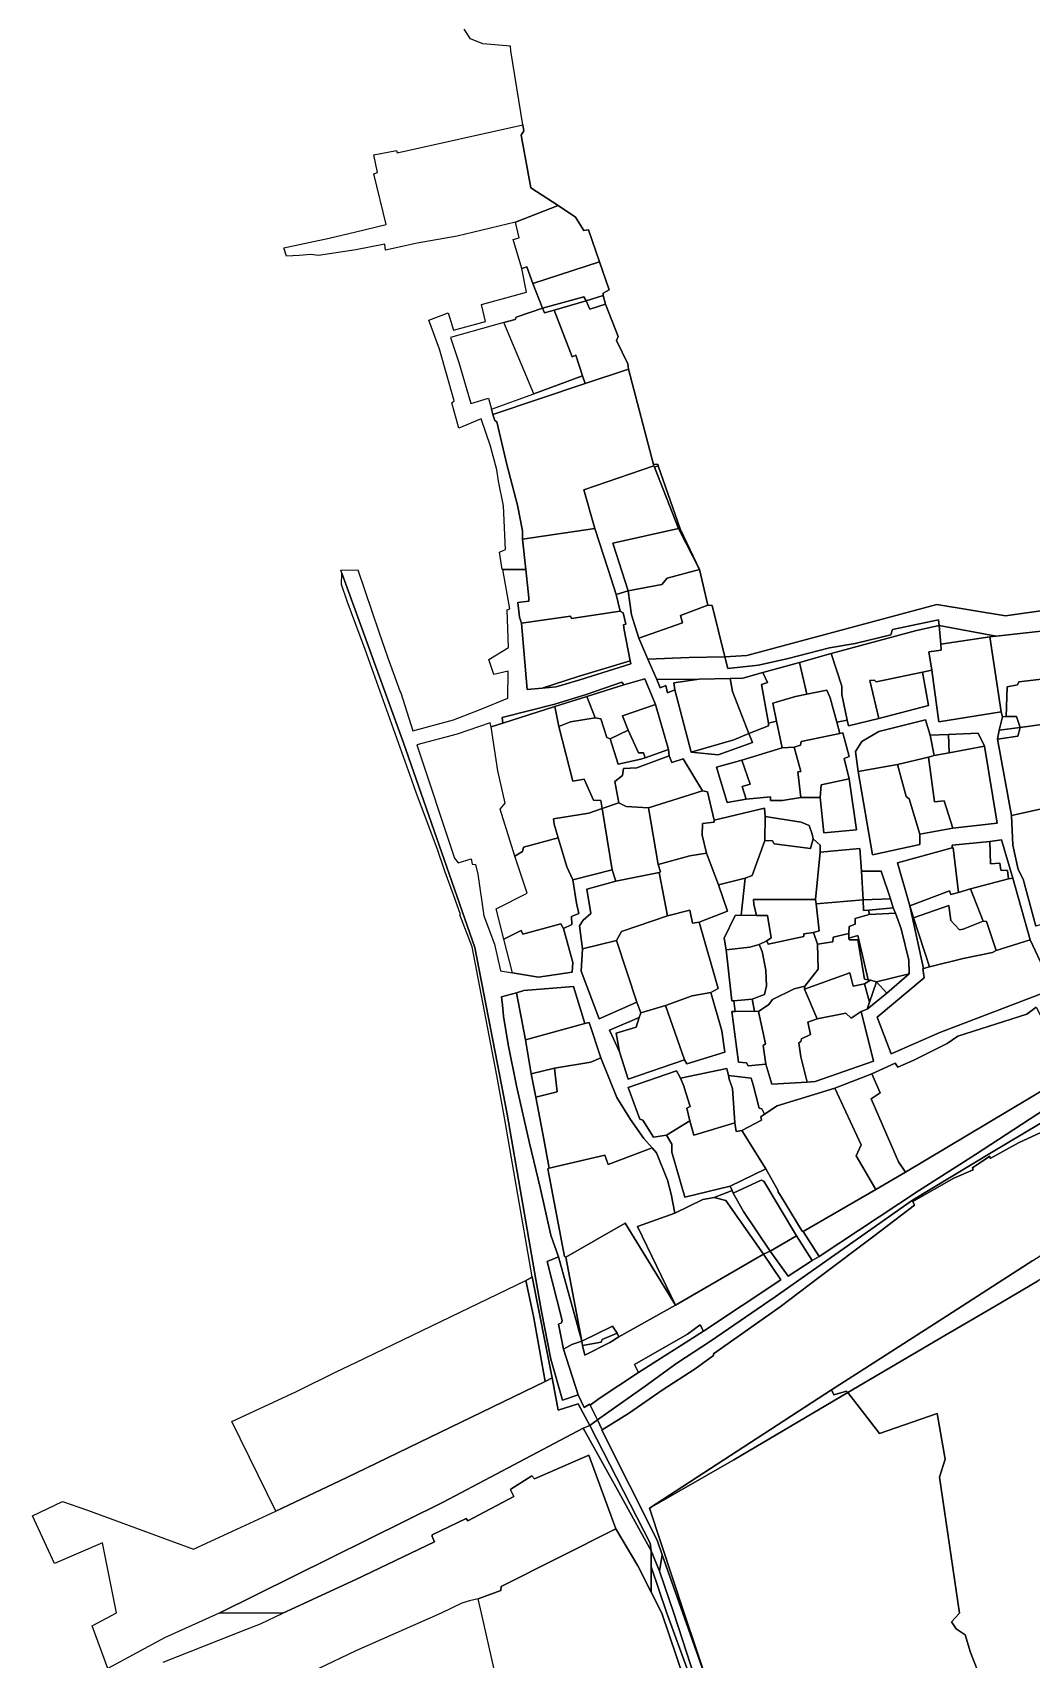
# Model space of a CAD drawing. Header units: feet. Extents: x -1222 to 199575, y -502 to 454509.
# Drawn here: x -508.8 to -317.4, y -103.7 to 208.2 of the extents above; entities that cross this region are included whole.
import ezdxf

# ---------------------------------------------------------------- set-up
doc = ezdxf.new("R2010")
doc.units = ezdxf.units.FT
doc.header["$MEASUREMENT"] = 0
doc.layers.add('지적', color=7, linetype='CONTINUOUS')

msp = doc.modelspace()

# ---------------------------------------------------------------- linework, layer by layer
at = {"layer": '지적', "color": 20}
for points in [[(-305.7, 98.73), (-322.39, 96.4), (-335.57, 98.55), (-371.94, 88.8), (-376.18, 88.56), (-378.58, 98.37), (-379.44, 98.41), (-381.02, 105.25), (-384.7, 113.09), (-388.94, 125.14), (-389.03, 125.46), (-389.84, 125.39), (-394.6, 143.7), (-394.78, 144.72), (-396.91, 149.15), (-396.58, 149.94), (-399.02, 156.15), (-399.46, 157.77), (-399.45, 158.23), (-398.34, 158.91), (-400.18, 164.22), (-402.29, 170.37), (-403.16, 170.28), (-404.75, 172.78), (-408.1, 175.02), (-413.32, 178.41), (-415.22, 188.54), (-414.65, 189.33), (-414.84, 190.49), (-417.18, 204.68), (-417.25, 205.61), (-422.56, 206.02), (-424.89, 207.01), (-426.1, 208.82)], [(-316.54, 21.37), (-318.28, 20.04), (-331.52, 15.84), (-333.56, 14.41), (-339.96, 11.22), (-343.02, 9.85), (-343.51, 10.65), (-348, 8.62), (-355.07, 5.84), (-366.12, 2.47), (-368.57, 0.9), (-369.05, 1.87), (-369.56, 1.99), (-370.74, 6.5), (-371.14, 7.76), (-375.48, 8.27), (-375.79, 9.63), (-384.64, 7.8), (-385.09, 8.63), (-385.45, 9.17), (-394.68, 5.96), (-392.44, -0.06), (-391.89, -0.25), (-389.86, -3.56), (-387.35, -3.16), (-386.29, -4.91), (-386.29, -6.4), (-383.84, -15.07), (-375.17, -12.95), (-374.78, -13.79), (-378.19, -15.08), (-380.36, -15.49), (-385.72, -18.11), (-386.42, -14.45), (-387.13, -11.8), (-389.28, -6.52), (-390.08, -5.6), (-391.66, -3.78), (-394.23, -0.16), (-396.88, 4.06), (-399.92, 11.64), (-402.15, 18.41), (-402.98, 18.26), (-405.17, 25.31), (-414.66, 24.57), (-416.09, 24.12), (-418.93, 23.39), (-418.77, 21.78), (-418.57, 19.65), (-417.65, 14.25), (-416.11, 6.28), (-413.58, -4.72), (-411.56, -13.18), (-409.49, -22.35), (-408.01, -26.49), (-410.23, -27.39), (-407.33, -38.71), (-407.44, -39.12), (-408.01, -39.4), (-407.09, -44.2), (-404.25, -52.9), (-407.24, -53.93), (-409.51, -46.07), (-411.3, -36.94), (-412.36, -30.85), (-417.9, 0.84), (-419.37, 8.46), (-424.05, 32.81), (-437.71, 72.08), (-449.55, 104.55), (-449.73, 105.16), (-446.48, 105.19), (-442.46, 93.31), (-440.77, 88.36), (-438.37, 81.82), (-438.23, 81.63), (-435.97, 74.34), (-428.18, 76.45), (-423.04, 78.44), (-423.04, 78.44), (-417.73, 80.62), (-417.71, 85.79), (-420.42, 85.17), (-421.38, 88.05), (-417.59, 90.3), (-417.9, 97.52), (-417.36, 97.71), (-418.73, 105.25), (-414.4, 105.25), (-414.3, 105.25), (-413.73, 99.82), (-413.73, 99.18), (-415.8, 98.96), (-415.48, 96.11), (-415.15, 95.01), (-414.06, 82.29), (-411.19, 82.53), (-408.5, 82.8), (-403.98, 84.1), (-394.18, 87.2), (-394.29, 87.77), (-395.46, 93.71), (-395.57, 94.67), (-395.11, 94.81), (-395.67, 96.99), (-396.19, 97.28), (-397, 100.45), (-394.69, 101.19), (-394.04, 96.56), (-392.64, 92.08), (-390.9, 88.07), (-389.21, 84.17), (-388.53, 82.6), (-387.47, 83.05), (-387.16, 81.61), (-385.76, 82.22), (-382.6, 70.29), (-377.46, 69.77), (-370.86, 72.09), (-371.54, 73.84), (-367.78, 75.3), (-367.77, 75.84), (-366.28, 76.22), (-365.18, 71.11), (-372.91, 68.75), (-377.78, 67.37), (-375.7, 60.59), (-372.08, 61.27), (-367.41, 61.71), (-367.4, 61), (-365.1, 60.99), (-361.62, 61.59), (-357.93, 61.58), (-357.21, 54.77), (-350.96, 55.38), (-352.33, 65.16), (-353.3, 69.04), (-352.34, 69.42), (-353.55, 73.96), (-354.11, 73.85), (-354.69, 76.02), (-352.72, 76.42), (-352.45, 75.29), (-346.69, 76.74), (-337.17, 79.2), (-338.31, 85.57), (-336.52, 85.95), (-335.19, 76.07), (-323.2, 78.01), (-322.98, 77.02), (-323.58, 74.49), (-323.92, 72.73), (-321.21, 58.11), (-321, 52.41), (-319.99, 47.79), (-318.98, 45.92), (-316.58, 36.9)], [(-306.4, 4.62), (-325.06, -6.46), (-340.23, -15.64), (-366.51, -34.16), (-378.93, -42.64), (-385.37, -46.89), (-391.45, -51.28), (-400.58, -57.73), (-401.99, -54.89), (-400.27, -53.63), (-392.7, -48.64), (-380.28, -40.74), (-365.42, -30.9), (-368.74, -25.98), (-367.51, -25.36), (-364.04, -30.19), (-359.42, -27.16), (-358.12, -26.4), (-339.04, -13.82), (-328.16, -6.88), (-308.83, 5.73)], [(-312.28, -1.13), (-319.88, -4.61), (-325.34, -7.63), (-325.37, -7.17), (-328.7, -9.39), (-328.58, -9.78), (-332.31, -11.39), (-340.14, -15.84), (-339.8, -16.6), (-347.6, -22.49), (-358.18, -30.45), (-365.59, -36.06), (-378.31, -45.1), (-378.31, -45.39), (-381.86, -47.92), (-388.16, -52.02), (-394.63, -56.49), (-399.67, -59.66), (-400.58, -57.73), (-391.45, -51.28), (-385.37, -46.89), (-378.93, -42.64), (-366.51, -34.16), (-340.23, -15.64), (-325.06, -6.46), (-306.4, 4.62)], [(-317.14, -27.19), (-333.52, -37.75), (-347.74, -46.88), (-355.75, -51.98), (-390.63, -74.66), (-383.95, -94.75), (-379.07, -109.41), (-384.23, -94.75), (-388.16, -83.59), (-389.1, -80.81), (-399.75, -59.72), (-399.67, -59.66), (-394.63, -56.49), (-388.16, -52.02), (-381.86, -47.92), (-378.31, -45.39), (-378.31, -45.1), (-365.59, -36.06), (-358.18, -30.45), (-347.6, -22.49), (-339.8, -16.6), (-340.14, -15.84), (-332.31, -11.39), (-328.58, -9.78), (-328.7, -9.39), (-325.37, -7.17), (-325.34, -7.63), (-319.88, -4.61), (-312.28, -1.13)], [(-326.31, -109.48), (-329.08, -102.29), (-330.1, -98.93), (-331.84, -97.8), (-332.74, -96.42), (-331.22, -94.75), (-335.05, -68.74), (-333.95, -65.27), (-335.49, -56.49), (-346.56, -60.31), (-352.61, -52.47), (-334.01, -41.54), (-324.34, -35.91), (-316.26, -31.12)], [(-379.07, -109.41), (-383.95, -94.75), (-390.63, -74.66), (-374.42, -65.39), (-352.61, -52.47), (-352.61, -52.47), (-346.56, -60.31), (-335.49, -56.49), (-333.95, -65.27), (-335.05, -68.74), (-331.22, -94.75), (-332.74, -96.42), (-331.84, -97.8), (-330.1, -98.93), (-329.08, -102.29), (-326.31, -109.48)], [(-483.76, -104.15), (-467.97, -97.91), (-465.15, -96.83), (-460.87, -94.75), (-446.86, -88.32), (-431.8, -81.08), (-432.24, -80.07), (-432.26, -79.79), (-425.7, -76.61), (-425.44, -77.09), (-416.61, -72.4), (-417.22, -71.15), (-417.18, -70.98), (-413.16, -68.47), (-412.64, -69.05), (-402.22, -64.5), (-397.02, -78.59), (-397.02, -78.59), (-419.05, -89.64), (-419.06, -90.45), (-423.41, -92.03), (-425.11, -92.41), (-426.55, -92.84), (-430.49, -94.75), (-446.86, -102.03), (-454.08, -105.43)], [(-420.45, -105.27), (-422.81, -94.75), (-423.41, -92.03), (-419.06, -90.45), (-419.05, -89.64), (-397.02, -78.59), (-392.85, -85.73), (-390.3, -90.73), (-390.3, -90.73), (-388.25, -94.75), (-384.05, -107.23)], [(-383.1, -106.18), (-387.25, -94.75), (-390.29, -85.91), (-390.29, -85.91), (-390.28, -82.83), (-388.71, -86.71), (-385.95, -94.75), (-379.49, -114.64)], [(-384.05, -107.23), (-388.25, -94.75), (-390.3, -90.73), (-390.29, -85.91), (-390.29, -85.91), (-387.25, -94.75), (-383.1, -106.18)]]:
    msp.add_lwpolyline(points, dxfattribs=at)
for points in [[(-443.42, 184.77), (-439.09, 185.6), (-438.96, 185.16), (-414.84, 190.49), (-414.65, 189.33), (-415.22, 188.54), (-413.32, 178.41), (-408.1, 175.02), (-416.3, 171.88), (-427.46, 169.2), (-435.09, 167.83), (-438.02, 167.16), (-441.16, 166.47), (-441.31, 167.62), (-446.86, 166.53), (-454.05, 165.46), (-455.5, 165.67), (-457.7, 165.45), (-460.14, 165.34), (-460.65, 166.91), (-451.99, 168.76), (-446.86, 169.99), (-441.04, 171.38), (-443.39, 181.13), (-442.75, 181.35), (-443.42, 184.77)], [(-408.1, 175.02), (-404.75, 172.78), (-403.16, 170.28), (-402.29, 170.37), (-400.18, 164.22), (-412.93, 160.09), (-414.13, 163.29), (-415.06, 163), (-416.72, 168.55), (-415.56, 168.88), (-416.3, 171.88), (-408.1, 175.02)], [(-415.06, 163), (-414.13, 163.29), (-412.93, 160.09), (-411.09, 155.39), (-416.17, 153.63), (-416.35, 153.18), (-418.49, 152.62), (-428.71, 149.77), (-427.14, 144.94), (-424.86, 137.08), (-421.48, 138.09), (-420.87, 135.98), (-420.59, 134.98), (-420.25, 133.81), (-419.85, 133.56), (-417.96, 125.39), (-415.89, 117.61), (-414.92, 112.68), (-414.91, 111.08), (-414.3, 105.25), (-414.4, 105.25), (-418.73, 105.25), (-418.8, 105.25), (-419.36, 108.57), (-418.17, 109.11), (-418.6, 117.47), (-419.56, 122.22), (-419.86, 124.35), (-421.08, 128.89), (-422.85, 134.14), (-427.12, 132.38), (-428.49, 137.25), (-428.05, 137.61), (-430.87, 147.52), (-432.89, 153.08), (-429.16, 154.45), (-428.15, 151.17), (-422.02, 152.78), (-422.81, 156.06), (-414.19, 158.43), (-415.06, 163)], [(-400.18, 164.22), (-398.34, 158.91), (-399.45, 158.23), (-399.46, 157.77), (-402.72, 156.8), (-403.16, 157.53), (-411.09, 155.39), (-412.93, 160.09), (-400.18, 164.22)], [(-402.72, 156.8), (-408.84, 154.98), (-410.72, 154.46), (-411.09, 155.39), (-403.16, 157.53), (-402.72, 156.8)], [(-399.02, 156.15), (-396.58, 149.94), (-396.91, 149.15), (-394.78, 144.72), (-394.6, 143.7), (-402.94, 140.94), (-403.43, 142.4), (-404.73, 146.36), (-405.43, 146.03), (-408.84, 154.98), (-402.72, 156.8), (-402.03, 155.15), (-399.02, 156.15)], [(-402.72, 156.8), (-399.46, 157.77), (-399.02, 156.15), (-402.03, 155.15), (-402.72, 156.8)], [(-411.09, 155.39), (-410.72, 154.46), (-408.84, 154.98), (-405.43, 146.03), (-404.73, 146.36), (-403.43, 142.4), (-412.74, 138.97), (-418.49, 152.62), (-416.35, 153.18), (-416.17, 153.63), (-411.09, 155.39)], [(-402.94, 140.94), (-394.6, 143.7), (-389.84, 125.39), (-389.75, 125.16), (-403.21, 120.57), (-401.08, 113.15), (-414.91, 111.08), (-414.92, 112.68), (-415.89, 117.61), (-417.96, 125.39), (-419.85, 133.56), (-420.25, 133.81), (-420.59, 134.98), (-402.94, 140.94)], [(-403.43, 142.4), (-402.94, 140.94), (-420.59, 134.98), (-420.87, 135.98), (-412.74, 138.97), (-403.43, 142.4)], [(-389.75, 125.16), (-389.64, 124.89), (-385.04, 113.14), (-397.64, 110.31), (-394.69, 101.19), (-397, 100.45), (-398.54, 105.25), (-401.08, 113.15), (-403.21, 120.57), (-389.75, 125.16)], [(-388.94, 125.14), (-389.64, 124.89), (-389.75, 125.16), (-389.84, 125.39), (-389.03, 125.46), (-388.94, 125.14)], [(-389.64, 124.89), (-388.94, 125.14), (-384.7, 113.09), (-384.97, 112.98), (-385.04, 113.14), (-389.64, 124.89)], [(-401.08, 113.15), (-398.54, 105.25), (-397, 100.45), (-396.19, 97.28), (-405.53, 95.85), (-405.73, 96.34), (-415.15, 95.01), (-415.48, 96.11), (-415.8, 98.96), (-413.73, 99.18), (-413.73, 99.82), (-414.3, 105.25), (-414.91, 111.08), (-401.08, 113.15)], [(-385.04, 113.14), (-384.97, 112.98), (-381.02, 105.25), (-387.19, 103.62), (-388.23, 102.43), (-394.69, 101.19), (-397.64, 110.31), (-385.04, 113.14)], [(-384.97, 112.98), (-384.7, 113.09), (-381.02, 105.25), (-384.97, 112.98)], [(-404.25, -52.9), (-403.09, -55.34), (-402.12, -54.73), (-401.99, -54.89), (-400.58, -57.73), (-402.05, -58.82), (-404.28, -54.63), (-408.08, -55.84), (-409.28, -49.69), (-413.09, -30.31), (-416.09, -13.05), (-418.44, 0.56), (-419.86, 8.25), (-424.57, 32.96), (-426.94, 39.06), (-426.82, 39.13), (-428.15, 42.94), (-429.77, 47.25), (-431.27, 51.78), (-435.22, 62.31), (-436.15, 64.92), (-445.07, 89.97), (-446.86, 94.73), (-448.54, 99.18), (-449.64, 102.4), (-449.55, 104.55), (-437.71, 72.08), (-424.05, 32.81), (-419.37, 8.46), (-417.9, 0.84), (-412.36, -30.85), (-411.3, -36.94), (-409.51, -46.07), (-407.24, -53.93), (-404.25, -52.9)], [(-381.02, 105.25), (-379.44, 98.41), (-384.69, 96.47), (-384.3, 95.03), (-392.64, 92.08), (-394.04, 96.56), (-394.69, 101.19), (-388.23, 102.43), (-387.19, 103.62), (-381.02, 105.25)], [(-274.35, 100.63), (-297.71, 96.12), (-312.67, 93.79), (-324.16, 92.49), (-335.08, 94.53), (-335.21, 95.62), (-338.88, 94.89), (-344.05, 93.76), (-344.39, 92.77), (-351.22, 91.09), (-356.08, 90.23), (-364.06, 88.22), (-369.74, 86.94), (-375.62, 86.27), (-376.18, 88.56), (-371.94, 88.8), (-335.57, 98.55), (-322.39, 96.4), (-305.7, 98.73), (-276.36, 104.16), (-274.35, 100.63)], [(-415.15, 95.01), (-405.73, 96.34), (-405.53, 95.85), (-396.19, 97.28), (-395.67, 96.99), (-395.11, 94.81), (-395.57, 94.67), (-395.46, 93.71), (-394.29, 87.77), (-404.25, 84.76), (-411.19, 82.53), (-414.06, 82.29), (-415.15, 95.01)], [(-379.44, 98.41), (-378.58, 98.37), (-376.18, 88.56), (-383.03, 88.39), (-390.9, 88.07), (-392.64, 92.08), (-384.3, 95.03), (-384.69, 96.47), (-379.44, 98.41)], [(-335.08, 94.53), (-339.42, 93.61), (-355.81, 89.15), (-361.88, 87.43), (-368.88, 85.51), (-372.69, 84.43), (-375.15, 84.37), (-381.09, 84.27), (-389.21, 84.17), (-390.9, 88.07), (-383.03, 88.39), (-376.18, 88.56), (-375.62, 86.27), (-369.74, 86.94), (-364.06, 88.22), (-356.08, 90.23), (-351.22, 91.09), (-344.39, 92.77), (-344.05, 93.76), (-338.88, 94.89), (-335.21, 95.62), (-335.08, 94.53)], [(-334.75, 90.94), (-334.74, 89.82), (-337.08, 89.48), (-336.52, 85.95), (-338.31, 85.57), (-347.16, 83.74), (-347.46, 84.08), (-348.36, 84), (-346.69, 76.74), (-352.45, 75.29), (-352.72, 76.42), (-353.73, 81.29), (-353.77, 82.94), (-355.81, 89.15), (-339.42, 93.61), (-335.08, 94.53), (-334.75, 90.94)], [(-335.08, 94.53), (-324.16, 92.49), (-325.39, 92.35), (-334.75, 90.94), (-335.08, 94.53)], [(-324.16, 92.49), (-312.67, 93.79), (-310.6, 85.26), (-311.67, 84.73), (-319.85, 83.72), (-320.06, 83.18), (-322.1, 82.8), (-322.23, 77.1), (-322.98, 77.02), (-323.2, 78.01), (-325.39, 92.35), (-324.16, 92.49)], [(-334.75, 90.94), (-325.39, 92.35), (-323.2, 78.01), (-335.19, 76.07), (-336.52, 85.95), (-337.08, 89.48), (-334.74, 89.82), (-334.75, 90.94)], [(-411.19, 82.53), (-404.25, 84.76), (-394.29, 87.77), (-394.18, 87.2), (-403.98, 84.1), (-408.5, 82.8), (-411.19, 82.53)], [(-368.88, 85.51), (-361.88, 87.43), (-360.46, 81.37), (-362.63, 80.94), (-366.94, 79.66), (-366.28, 76.22), (-367.77, 75.84), (-369.12, 83.22), (-367.98, 83.64), (-368.88, 85.51)], [(-355.81, 89.15), (-353.77, 82.94), (-353.73, 81.29), (-352.72, 76.42), (-354.69, 76.02), (-356, 80.65), (-356.63, 82.12), (-360.46, 81.37), (-361.88, 87.43), (-355.81, 89.15)], [(-391.49, 84.33), (-395.53, 83.17), (-395.89, 83.69), (-402.75, 81.29), (-408.72, 79.45), (-418.85, 76.91), (-418.71, 75.85), (-420.91, 75.11), (-421.1, 75.87), (-427.46, 73.74), (-435.15, 71.67), (-427.95, 49.97), (-427.26, 49.06), (-424.79, 49.83), (-424.6, 48.77), (-423.91, 48.72), (-423.51, 46.89), (-422.32, 38.88), (-420.33, 33.46), (-419.12, 28.32), (-416.86, 27.93), (-411.88, 27.16), (-405.4, 28.12), (-405.3, 29.92), (-407.1, 36.49), (-405.51, 37.23), (-405.56, 38.76), (-404.13, 39.36), (-404.62, 41.34), (-405.26, 45.8), (-397.76, 47.71), (-397.05, 45.55), (-402.61, 44.03), (-401.85, 39.36), (-403.33, 38.05), (-404.03, 36.98), (-403.43, 32.57), (-403.71, 28.29), (-400.24, 19.17), (-393.03, 22.35), (-392.29, 20.32), (-392.59, 19.41), (-398.28, 16.98), (-396.38, 12.81), (-394.7, 7.61), (-383.92, 11.27), (-383.42, 10.53), (-376.18, 12.75), (-376.77, 16.83), (-378.84, 24.21), (-377.46, 24.97), (-381.11, 37.67), (-375.68, 39.75), (-377.37, 44.82), (-372.25, 46.13), (-373.02, 38.99), (-374.18, 38.95), (-376.3, 34.62), (-375.92, 32.37), (-374.83, 22.59), (-374.42, 22.62), (-374.18, 20.58), (-374.82, 20.54), (-373.55, 10.86), (-372.01, 10.74), (-371.71, 10.12), (-368.33, 10.44), (-367.17, 6.62), (-360.42, 7.01), (-358.88, 7.11), (-347.69, 11.05), (-350.03, 20.55), (-348.9, 21.01), (-345.15, 24.09), (-340.83, 27.79), (-340.92, 30.36), (-342.37, 36.41), (-343.47, 39.4), (-343.9, 40.39), (-344.44, 42.12), (-346.21, 47.46), (-350.01, 47.48), (-350.32, 51.78), (-357.88, 51.1), (-357.93, 52.41), (-359.21, 53.62), (-359.41, 54.53), (-359.99, 56.22), (-361.54, 56.83), (-368.43, 57.9), (-368.54, 59.52), (-378.21, 57.24), (-379.51, 62.68), (-380.44, 62.86), (-384.17, 68.99), (-386.29, 68.27), (-386.81, 69.57), (-386.96, 70.75), (-389.43, 79.37), (-391.49, 84.33)], [(-402.6, 80.96), (-395.53, 83.17), (-391.49, 84.33), (-389.43, 79.37), (-395.8, 77.21), (-394.69, 74.45), (-398.13, 72.84), (-398.8, 73.08), (-399.93, 76.66), (-400.99, 76.83), (-402.6, 80.96)], [(-389.21, 84.17), (-381.09, 84.27), (-385.94, 83.58), (-385.76, 82.22), (-387.16, 81.61), (-387.47, 83.05), (-388.53, 82.6), (-389.21, 84.17)], [(-381.09, 84.27), (-375.15, 84.37), (-374.71, 81.92), (-371.54, 73.84), (-374.42, 72.61), (-382.6, 70.29), (-385.76, 82.22), (-385.94, 83.58), (-381.09, 84.27)], [(-375.15, 84.37), (-372.69, 84.43), (-368.88, 85.51), (-367.98, 83.64), (-369.12, 83.22), (-367.77, 75.84), (-367.78, 75.3), (-371.54, 73.84), (-374.71, 81.92), (-375.15, 84.37)], [(-346.69, 76.74), (-348.36, 84), (-347.46, 84.08), (-347.16, 83.74), (-338.31, 85.57), (-337.17, 79.2), (-346.69, 76.74)], [(-322.23, 77.1), (-322.1, 82.8), (-320.06, 83.18), (-319.85, 83.72), (-311.67, 84.73), (-309.92, 76.31), (-319.55, 74.98), (-320.27, 77.07), (-322.23, 77.1)], [(-402.6, 80.96), (-408.76, 79), (-418.71, 75.85), (-418.85, 76.91), (-408.72, 79.45), (-402.75, 81.29), (-395.89, 83.69), (-395.53, 83.17), (-402.6, 80.96)], [(-360.46, 81.37), (-356.63, 82.12), (-356, 80.65), (-354.69, 76.02), (-354.11, 73.85), (-361.56, 72.31), (-361.67, 71.57), (-362.86, 71.22), (-365.18, 71.11), (-366.28, 76.22), (-366.94, 79.66), (-362.63, 80.94), (-360.46, 81.37)], [(-418.71, 75.85), (-408.76, 79), (-407.97, 75.21), (-405.27, 64.67), (-403.14, 65.08), (-401.36, 61.08), (-399.94, 60.99), (-399.68, 59.46), (-402.21, 58.56), (-408.98, 57.47), (-408.86, 56.48), (-408.08, 53.81), (-414.75, 52.07), (-414.93, 51.21), (-416.43, 50.31), (-419.24, 59.36), (-418.24, 60.49), (-419.64, 66.68), (-420.91, 75.11), (-418.71, 75.85)], [(-408.76, 79), (-402.6, 80.96), (-400.99, 76.83), (-405.74, 76.06), (-407.97, 75.21), (-408.76, 79)], [(-394.69, 74.45), (-395.8, 77.21), (-389.43, 79.37), (-386.96, 70.75), (-391.46, 69.18), (-391.74, 70.14), (-392.74, 70.1), (-394.69, 74.45)], [(-407.97, 75.21), (-405.74, 76.06), (-400.99, 76.83), (-399.93, 76.66), (-398.8, 73.08), (-398.13, 72.84), (-396.6, 67.94), (-392.24, 68.91), (-391.46, 69.18), (-386.96, 70.75), (-386.81, 69.57), (-393.04, 67.27), (-395.61, 67.15), (-395.79, 65.77), (-397.24, 64.64), (-396.48, 60.55), (-399.68, 59.46), (-399.94, 60.99), (-401.36, 61.08), (-403.14, 65.08), (-405.27, 64.67), (-407.97, 75.21)], [(-337.69, 76.45), (-346.65, 74.24), (-349.9, 72.32), (-351.1, 70.36), (-350.61, 66.57), (-347.84, 50.56), (-338.81, 52.59), (-338.83, 54.52), (-332.51, 55.7), (-323.97, 56.64), (-326.39, 71.42), (-327.61, 73.93), (-333.32, 73.63), (-336.8, 73.53), (-337.69, 76.45)], [(-336.04, 69.65), (-337.11, 69.32), (-343.07, 67.9), (-350.61, 66.57), (-351.1, 70.36), (-349.9, 72.32), (-346.65, 74.24), (-337.69, 76.45), (-336.8, 73.53), (-336.04, 69.65)], [(-309.92, 76.31), (-307.18, 66.59), (-305.34, 66.57), (-304.39, 62), (-311.03, 60.94), (-311.15, 60.34), (-321.21, 58.11), (-323.92, 72.73), (-320, 73.35), (-319.55, 74.98), (-309.92, 76.31)], [(-323.58, 74.49), (-319.55, 74.98), (-320, 73.35), (-323.92, 72.73), (-323.58, 74.49)], [(-322.98, 77.02), (-322.23, 77.1), (-320.27, 77.07), (-319.55, 74.98), (-323.58, 74.49), (-322.98, 77.02)], [(-398.13, 72.84), (-394.69, 74.45), (-392.74, 70.1), (-391.74, 70.14), (-391.46, 69.18), (-392.24, 68.91), (-396.6, 67.94), (-398.13, 72.84)], [(-371.54, 73.84), (-370.86, 72.09), (-377.46, 69.77), (-382.6, 70.29), (-374.42, 72.61), (-371.54, 73.84)], [(-354.11, 73.85), (-353.55, 73.96), (-352.34, 69.42), (-353.3, 69.04), (-352.33, 65.16), (-357.7, 63.97), (-357.93, 61.58), (-361.62, 61.59), (-362.17, 66.46), (-361.63, 66.55), (-362.86, 71.22), (-361.67, 71.57), (-361.56, 72.31), (-354.11, 73.85)], [(-336.8, 73.53), (-333.32, 73.63), (-333.21, 70.1), (-336.04, 69.65), (-336.8, 73.53)], [(-333.32, 73.63), (-327.61, 73.93), (-326.39, 71.42), (-333.21, 70.1), (-333.32, 73.63)], [(-386.81, 69.57), (-386.29, 68.27), (-384.17, 68.99), (-380.44, 62.86), (-390.81, 59.59), (-395.06, 59.85), (-396.48, 60.55), (-397.24, 64.64), (-395.79, 65.77), (-395.61, 67.15), (-393.04, 67.27), (-386.81, 69.57)], [(-372.08, 61.27), (-375.7, 60.59), (-377.78, 67.37), (-372.91, 68.75), (-371.3, 64.11), (-372.83, 63.66), (-372.08, 61.27)], [(-365.18, 71.11), (-362.86, 71.22), (-361.63, 66.55), (-362.17, 66.46), (-361.62, 61.59), (-365.1, 60.99), (-367.4, 61), (-367.41, 61.71), (-372.08, 61.27), (-372.83, 63.66), (-371.3, 64.11), (-372.91, 68.75), (-365.18, 71.11)], [(-343.07, 67.9), (-337.11, 69.32), (-335.97, 60.73), (-334.12, 60.94), (-332.51, 55.7), (-338.83, 54.52), (-340.85, 61.34), (-341.43, 61.75), (-343.07, 67.9)], [(-326.39, 71.42), (-323.97, 56.64), (-332.51, 55.7), (-334.12, 60.94), (-335.97, 60.73), (-337.11, 69.32), (-336.04, 69.65), (-333.21, 70.1), (-326.39, 71.42)], [(-350.61, 66.57), (-343.07, 67.9), (-341.43, 61.75), (-340.85, 61.34), (-338.83, 54.52), (-338.81, 52.59), (-347.84, 50.56), (-350.61, 66.57)], [(-380.44, 62.86), (-379.51, 62.68), (-378.21, 57.24), (-378.18, 56.85), (-380.45, 56.56), (-380.52, 54.37), (-379.68, 50.93), (-382.85, 50.37), (-388.91, 48.74), (-390.81, 59.59), (-380.44, 62.86)], [(-357.93, 61.58), (-357.7, 63.97), (-352.33, 65.16), (-350.96, 55.38), (-357.21, 54.77), (-357.93, 61.58)], [(-399.68, 59.46), (-397.76, 47.71), (-405.26, 45.8), (-406.46, 48.31), (-408.08, 53.81), (-408.86, 56.48), (-408.98, 57.47), (-402.21, 58.56), (-399.68, 59.46)], [(-396.48, 60.55), (-395.06, 59.85), (-390.81, 59.59), (-388.91, 48.74), (-388.47, 47.31), (-388.72, 47.21), (-397.05, 45.55), (-397.76, 47.71), (-399.68, 59.46), (-396.48, 60.55)], [(-378.21, 57.24), (-368.54, 59.52), (-368.43, 57.9), (-368.47, 53.33), (-370.93, 46.64), (-372.25, 46.13), (-377.37, 44.82), (-379.68, 50.93), (-380.52, 54.37), (-380.45, 56.56), (-378.18, 56.85), (-378.21, 57.24)], [(-321.21, 58.11), (-311.15, 60.34), (-311.03, 60.94), (-304.39, 62), (-302.5, 55.35), (-301.91, 55.38), (-299.22, 46.19), (-297.38, 42.35), (-305.31, 37.86), (-307.33, 40.78), (-310.11, 39.96), (-310.22, 38.88), (-316.58, 36.9), (-318.98, 45.92), (-319.99, 47.79), (-321, 52.41), (-321.21, 58.11)], [(-368.43, 57.9), (-361.54, 56.83), (-359.99, 56.22), (-359.41, 54.53), (-359.21, 53.62), (-359.73, 51.8), (-366.69, 52.71), (-367.04, 53.24), (-368.47, 53.33), (-368.43, 57.9)], [(-408.08, 53.81), (-406.46, 48.31), (-405.26, 45.8), (-404.62, 41.34), (-404.13, 39.36), (-405.56, 38.76), (-405.51, 37.23), (-407.1, 36.49), (-407.56, 37.38), (-414.84, 35.37), (-415.22, 36.08), (-418.52, 34.4), (-419.98, 40.2), (-414.04, 43.24), (-416.05, 49.19), (-416.43, 50.31), (-414.93, 51.21), (-414.75, 52.07), (-408.08, 53.81)], [(-368.47, 53.33), (-367.04, 53.24), (-366.69, 52.71), (-359.73, 51.8), (-359.21, 53.62), (-357.93, 52.41), (-357.88, 51.1), (-358.78, 42.03), (-370.65, 42.02), (-370.58, 41.15), (-370.1, 38.97), (-373.02, 38.99), (-372.25, 46.13), (-370.93, 46.64), (-368.47, 53.33)], [(-323.17, 53.46), (-325.42, 53.15), (-332.59, 52.45), (-332.61, 51.89), (-343.09, 49.07), (-340.75, 40.81), (-338.08, 28.79), (-338.24, 28.76), (-337.99, 26.98), (-346.98, 19.46), (-344.27, 12.41), (-334.95, 16.51), (-313.57, 24.71), (-315.15, 29.01), (-317.68, 34.27), (-321, 46.09), (-323.17, 53.46)], [(-325.42, 53.15), (-325.28, 48.86), (-323.49, 48.96), (-323.3, 47.66), (-322.02, 47.55), (-321.8, 46.01), (-329.1, 44.05), (-331.41, 43.38), (-332.43, 51.91), (-332.61, 51.89), (-332.59, 52.45), (-325.42, 53.15)], [(-321, 46.09), (-321.8, 46.01), (-322.02, 47.55), (-323.3, 47.66), (-323.49, 48.96), (-325.28, 48.86), (-325.42, 53.15), (-323.17, 53.46), (-321, 46.09)], [(-388.91, 48.74), (-382.85, 50.37), (-379.68, 50.93), (-377.37, 44.82), (-375.68, 39.75), (-381.11, 37.67), (-382.34, 37.51), (-382.89, 39.97), (-387.17, 38.91), (-388.72, 47.21), (-388.47, 47.31), (-388.91, 48.74)], [(-357.88, 51.1), (-350.32, 51.78), (-350.01, 47.48), (-349.69, 41.98), (-358.68, 41.2), (-358.78, 42.03), (-357.88, 51.1)], [(-332.61, 51.89), (-332.43, 51.91), (-331.41, 43.38), (-332.89, 42.99), (-333.1, 43.65), (-340.75, 40.81), (-343.09, 49.07), (-332.61, 51.89)], [(-388.72, 47.21), (-387.17, 38.91), (-395.99, 35.9), (-396.94, 34.16), (-403.43, 32.57), (-404.03, 36.98), (-403.33, 38.05), (-401.85, 39.36), (-402.61, 44.03), (-397.05, 45.55), (-388.72, 47.21)], [(-350.01, 47.48), (-346.21, 47.46), (-344.44, 42.12), (-349.69, 41.98), (-350.01, 47.48)], [(-329.1, 44.05), (-326.69, 37.87), (-330.53, 36.35), (-331.22, 36.18), (-332.89, 38), (-333.27, 40.84), (-340, 38.51), (-340.75, 40.81), (-333.1, 43.65), (-332.89, 42.99), (-331.41, 43.38), (-329.1, 44.05)], [(-321.8, 46.01), (-321, 46.09), (-317.68, 34.27), (-324.19, 32.22), (-326.03, 37.78), (-326.69, 37.87), (-329.1, 44.05), (-321.8, 46.01)], [(-358.68, 41.2), (-358.11, 36.03), (-359.16, 35.7), (-361.03, 35.45), (-361.02, 34.94), (-367.86, 33.43), (-368.1, 34.09), (-367.29, 34.67), (-367.96, 38.96), (-370.1, 38.97), (-370.58, 41.15), (-370.65, 42.02), (-358.78, 42.03), (-358.68, 41.2)], [(-349.69, 41.98), (-349.58, 39.89), (-348.55, 39.96), (-348.5, 39.13), (-351.17, 38.38), (-351.21, 37.32), (-352.36, 36.85), (-352.39, 35.51), (-355.43, 34.81), (-355.49, 33.89), (-358.4, 33.44), (-359.16, 35.7), (-358.11, 36.03), (-358.68, 41.2), (-349.69, 41.98)], [(-344.44, 42.12), (-343.9, 40.39), (-348.55, 39.96), (-349.58, 39.89), (-349.69, 41.98), (-344.44, 42.12)], [(-340.75, 40.81), (-340, 38.51), (-336.96, 29.12), (-338.08, 28.79), (-340.75, 40.81)], [(-340, 38.51), (-333.27, 40.84), (-332.89, 38), (-331.22, 36.18), (-330.53, 36.35), (-326.69, 37.87), (-326.03, 37.78), (-324.19, 32.22), (-324.86, 31.84), (-330.53, 30.74), (-336.96, 29.12), (-340, 38.51)], [(-381.11, 37.67), (-377.46, 24.97), (-378.84, 24.21), (-382.43, 23.57), (-387.55, 21.67), (-392.29, 20.32), (-393.03, 22.35), (-396.94, 34.16), (-395.99, 35.9), (-387.17, 38.91), (-382.89, 39.97), (-382.34, 37.51), (-381.11, 37.67)], [(-370.1, 38.97), (-367.96, 38.96), (-367.29, 34.67), (-368.1, 34.09), (-369.57, 33.37), (-371.35, 32.9), (-375.92, 32.37), (-376.3, 34.62), (-374.18, 38.95), (-373.02, 38.99), (-370.1, 38.97)], [(-348.5, 39.13), (-343.47, 39.4), (-342.37, 36.41), (-340.92, 30.36), (-340.83, 27.79), (-347.13, 26.25), (-348.25, 26.53), (-348.69, 26.61), (-350.7, 35.13), (-352.42, 34.61), (-352.39, 35.51), (-352.36, 36.85), (-351.21, 37.32), (-351.17, 38.38), (-348.5, 39.13)], [(-343.9, 40.39), (-343.47, 39.4), (-348.5, 39.13), (-348.55, 39.96), (-343.9, 40.39)], [(-418.52, 34.4), (-415.22, 36.08), (-414.84, 35.37), (-407.56, 37.38), (-407.1, 36.49), (-405.3, 29.92), (-405.4, 28.12), (-411.88, 27.16), (-416.86, 27.93), (-418.52, 34.4)], [(-358.4, 33.44), (-358.31, 28.64), (-360.83, 25.41), (-362.87, 24.87), (-367.05, 22.85), (-367.72, 21.88), (-369.73, 20.54), (-370.48, 20.6), (-370.95, 22.92), (-368.56, 23.84), (-368.17, 25.48), (-368.29, 28.5), (-369.02, 32.02), (-369.57, 33.37), (-368.1, 34.09), (-367.86, 33.43), (-361.02, 34.94), (-361.03, 35.45), (-359.16, 35.7), (-358.4, 33.44)], [(-352.42, 34.61), (-352.32, 34.29), (-350.67, 34.28), (-349.42, 26.74), (-348.69, 26.61), (-348.25, 26.53), (-349.38, 25.83), (-351.58, 25.42), (-352.19, 27.96), (-360.93, 24.82), (-360.83, 25.41), (-358.31, 28.64), (-358.4, 33.44), (-355.49, 33.89), (-355.43, 34.81), (-352.39, 35.51), (-352.42, 34.61)], [(-348.69, 26.61), (-349.42, 26.74), (-350.67, 34.28), (-352.32, 34.29), (-352.42, 34.61), (-350.7, 35.13), (-348.69, 26.61)], [(-403.43, 32.57), (-396.94, 34.16), (-393.03, 22.35), (-400.24, 19.17), (-403.71, 28.29), (-403.43, 32.57)], [(-375.92, 32.37), (-371.35, 32.9), (-369.57, 33.37), (-369.02, 32.02), (-368.29, 28.5), (-368.17, 25.48), (-368.56, 23.84), (-370.95, 22.92), (-374.42, 22.62), (-374.83, 22.59), (-375.92, 32.37)], [(-324.19, 32.22), (-317.68, 34.27), (-315.15, 29.01), (-313.57, 24.71), (-334.95, 16.51), (-344.27, 12.41), (-346.98, 19.46), (-337.99, 26.98), (-338.24, 28.76), (-338.08, 28.79), (-336.96, 29.12), (-330.53, 30.74), (-324.86, 31.84), (-324.19, 32.22)], [(-402.98, 18.26), (-414.39, 15.14), (-416.09, 24.12), (-414.66, 24.57), (-405.17, 25.31), (-402.98, 18.26)], [(-360.83, 25.41), (-360.93, 24.82), (-358.46, 19.15), (-360.25, 18.5), (-359.74, 16.17), (-361.48, 15.33), (-361.58, 14.8), (-361.99, 14.54), (-361.63, 11.83), (-360.42, 7.01), (-367.17, 6.62), (-368.33, 10.44), (-368.84, 14.02), (-368.36, 14.34), (-369.73, 20.54), (-367.72, 21.88), (-367.05, 22.85), (-362.87, 24.87), (-360.83, 25.41)], [(-360.93, 24.82), (-352.19, 27.96), (-351.58, 25.42), (-349.38, 25.83), (-348.47, 22.36), (-348.9, 21.01), (-350.03, 20.55), (-351.98, 19.28), (-352.96, 20.21), (-358.46, 19.15), (-360.93, 24.82)], [(-347.13, 26.25), (-348.47, 22.36), (-349.38, 25.83), (-348.25, 26.53), (-347.13, 26.25)], [(-345.15, 24.09), (-348.9, 21.01), (-348.47, 22.36), (-347.13, 26.25), (-345.15, 24.09)], [(-340.83, 27.79), (-345.15, 24.09), (-347.13, 26.25), (-340.83, 27.79)], [(-409.81, -9.5), (-410.1, -9.58), (-406.91, -26.44), (-406.65, -26.52), (-403.55, -42.64), (-408.01, -26.49), (-409.49, -22.35), (-411.56, -13.18), (-413.58, -4.72), (-416.11, 6.28), (-417.65, 14.25), (-418.57, 19.65), (-418.77, 21.78), (-418.93, 23.39), (-416.09, 24.12), (-414.39, 15.14), (-413.26, 8.61), (-412.36, 4.1), (-410.82, -3.91), (-409.81, -9.5)], [(-378.84, 24.21), (-376.77, 16.83), (-376.18, 12.75), (-383.42, 10.53), (-383.92, 11.27), (-387.55, 21.67), (-382.43, 23.57), (-378.84, 24.21)], [(-370.95, 22.92), (-370.48, 20.6), (-374.18, 20.58), (-374.42, 22.62), (-370.95, 22.92)], [(-392.59, 19.41), (-393.15, 17.52), (-397, 16.39), (-396.38, 12.81), (-398.28, 16.98), (-392.59, 19.41)], [(-387.55, 21.67), (-383.92, 11.27), (-394.7, 7.61), (-396.38, 12.81), (-397, 16.39), (-393.15, 17.52), (-392.59, 19.41), (-392.29, 20.32), (-387.55, 21.67)], [(-374.18, 20.58), (-370.48, 20.6), (-369.73, 20.54), (-368.36, 14.34), (-368.84, 14.02), (-368.33, 10.44), (-371.71, 10.12), (-372.01, 10.74), (-373.55, 10.86), (-374.82, 20.54), (-374.18, 20.58)], [(-350.03, 20.55), (-347.69, 11.05), (-358.88, 7.11), (-360.42, 7.01), (-361.63, 11.83), (-361.99, 14.54), (-361.58, 14.8), (-361.48, 15.33), (-359.74, 16.17), (-360.25, 18.5), (-358.46, 19.15), (-352.96, 20.21), (-351.98, 19.28), (-350.03, 20.55)], [(-309.89, 8.66), (-341.57, -10.24), (-342.9, -8.27), (-348.14, 3.83), (-346.38, 4.93), (-348, 8.62), (-343.51, 10.65), (-343.02, 9.85), (-339.96, 11.22), (-333.56, 14.41), (-331.52, 15.84), (-318.28, 20.04), (-316.54, 21.37), (-309.89, 8.66)], [(-414.39, 15.14), (-402.98, 18.26), (-402.15, 18.41), (-399.92, 11.64), (-401.83, 10.83), (-408.83, 9.67), (-413.26, 8.61), (-414.39, 15.14)], [(-413.26, 8.61), (-408.83, 9.67), (-408.32, 5.13), (-412.36, 4.1), (-413.26, 8.61)], [(-408.83, 9.67), (-401.83, 10.83), (-399.92, 11.64), (-396.88, 4.06), (-394.23, -0.16), (-391.66, -3.78), (-390.08, -5.6), (-398.51, -8.8), (-399.16, -7.02), (-409.81, -9.5), (-410.82, -3.91), (-412.36, 4.1), (-408.32, 5.13), (-408.83, 9.67)], [(-375.48, 8.27), (-375.34, 7.55), (-374.69, 5.77), (-374.28, -0.77), (-382.11, -3.16), (-382.87, -0.39), (-383.47, 2.04), (-382.82, 2.35), (-383.96, 5.95), (-383.95, 6.12), (-384.64, 7.8), (-375.79, 9.63), (-375.48, 8.27)], [(-384.64, 7.8), (-383.95, 6.12), (-383.96, 5.95), (-382.82, 2.35), (-383.47, 2.04), (-382.87, -0.39), (-387.35, -3.16), (-389.86, -3.56), (-391.89, -0.25), (-392.44, -0.06), (-394.68, 5.96), (-385.45, 9.17), (-385.09, 8.63), (-384.64, 7.8)], [(-371.14, 7.76), (-370.74, 6.5), (-369.56, 1.99), (-369.05, 1.87), (-368.57, 0.9), (-369.29, 0.36), (-369.14, -0.29), (-372.88, -2.26), (-374, -2.44), (-374.28, -0.77), (-374.69, 5.77), (-375.34, 7.55), (-375.48, 8.27), (-371.14, 7.76)], [(-309.89, 8.66), (-309.49, 8.03), (-308.83, 5.73), (-328.16, -6.88), (-339.04, -13.82), (-358.12, -26.4), (-361.13, -21.65), (-347.23, -13.6), (-341.57, -10.24), (-309.89, 8.66)], [(-348, 8.62), (-346.38, 4.93), (-348.14, 3.83), (-342.9, -8.27), (-341.57, -10.24), (-347.23, -13.6), (-350.98, -7.13), (-350.06, -5.01), (-355.07, 5.84), (-348, 8.62)], [(-355.07, 5.84), (-350.06, -5.01), (-350.98, -7.13), (-347.23, -13.6), (-361.13, -21.65), (-361.32, -21.55), (-365.71, -14.41), (-365.93, -14.08), (-365.93, -13.8), (-368.31, -9.62), (-372.88, -2.26), (-369.14, -0.29), (-369.29, 0.36), (-368.57, 0.9), (-366.12, 2.47), (-355.07, 5.84)], [(-372.88, -2.26), (-368.31, -9.62), (-375.17, -12.95), (-383.84, -15.07), (-386.29, -6.4), (-386.29, -4.91), (-387.35, -3.16), (-382.87, -0.39), (-382.11, -3.16), (-374.28, -0.77), (-374, -2.44), (-372.88, -2.26)], [(-409.81, -9.5), (-399.16, -7.02), (-398.51, -8.8), (-390.08, -5.6), (-389.28, -6.52), (-387.13, -11.8), (-386.42, -14.45), (-385.72, -18.11), (-392.92, -20.66), (-385.62, -35.73), (-395.24, -20.02), (-406.65, -26.52), (-406.91, -26.44), (-410.1, -9.58), (-409.81, -9.5)], [(-368.31, -9.62), (-365.93, -13.8), (-365.93, -14.08), (-365.71, -14.41), (-361.32, -21.55), (-361.13, -21.65), (-358.12, -26.4), (-359.42, -27.16), (-362.44, -22.48), (-368.67, -11.98), (-369.21, -11.78), (-374.59, -14.25), (-374.78, -13.79), (-375.17, -12.95), (-368.31, -9.62)], [(-374.59, -14.25), (-369.21, -11.78), (-368.67, -11.98), (-362.44, -22.48), (-367.51, -25.36), (-372.61, -17.76), (-374.59, -14.25)], [(-378.19, -15.08), (-375.96, -15.68), (-368.74, -25.98), (-385.62, -35.73), (-392.92, -20.66), (-385.72, -18.11), (-380.36, -15.49), (-378.19, -15.08)], [(-374.78, -13.79), (-374.59, -14.25), (-372.61, -17.76), (-367.51, -25.36), (-368.74, -25.98), (-375.96, -15.68), (-378.19, -15.08), (-374.78, -13.79)], [(-291.98, -16.83), (-305.84, -24.91), (-316.26, -31.12), (-324.34, -35.91), (-334.01, -41.54), (-352.61, -52.47), (-352.85, -52.21), (-355.29, -52.93), (-355.75, -51.98), (-347.74, -46.88), (-333.52, -37.75), (-317.14, -27.19), (-308.75, -21.81), (-294.56, -12.49), (-291.98, -16.83)], [(-385.62, -35.73), (-396.5, -41.78), (-396.81, -41.12), (-397.66, -39.75), (-403.55, -42.64), (-406.65, -26.52), (-395.24, -20.02), (-385.62, -35.73)], [(-367.51, -25.36), (-362.44, -22.48), (-359.42, -27.16), (-364.04, -30.19), (-367.51, -25.36)], [(-408.01, -26.49), (-403.55, -42.64), (-405.49, -43.27), (-407.09, -44.2), (-408.01, -39.4), (-407.44, -39.12), (-407.33, -38.71), (-410.23, -27.39), (-408.01, -26.49)], [(-368.74, -25.98), (-365.42, -30.9), (-380.28, -40.74), (-380.91, -39.54), (-383.3, -41.32), (-393.49, -47.09), (-392.7, -48.64), (-400.27, -53.63), (-401.99, -54.89), (-402.12, -54.73), (-403.09, -55.34), (-404.25, -52.9), (-407.09, -44.2), (-405.49, -43.27), (-403.55, -42.64), (-403.41, -43.45), (-402.99, -45.32), (-398.22, -42.87), (-396.5, -41.78), (-385.62, -35.73), (-368.74, -25.98)], [(-462.2, -75.23), (-470.6, -58.01), (-458.24, -52.32), (-450.64, -48.55), (-446.86, -46.73), (-414.31, -31.03), (-412.85, -37.83), (-410.6, -50.35), (-446.86, -67.93), (-449.92, -69.42), (-462.2, -75.23)], [(-413.09, -30.31), (-409.28, -49.69), (-410.6, -50.35), (-412.85, -37.83), (-414.31, -31.03), (-413.09, -30.31)], [(-403.55, -42.64), (-397.66, -39.75), (-396.81, -41.12), (-399.65, -42.32), (-399.84, -42.81), (-403.41, -43.45), (-403.55, -42.64)], [(-392.7, -48.64), (-393.49, -47.09), (-383.3, -41.32), (-380.91, -39.54), (-380.28, -40.74), (-392.7, -48.64)], [(-396.81, -41.12), (-396.5, -41.78), (-398.22, -42.87), (-402.99, -45.32), (-403.41, -43.45), (-399.84, -42.81), (-399.65, -42.32), (-396.81, -41.12)], [(-410.6, -50.35), (-409.28, -49.69), (-408.08, -55.84), (-404.28, -54.63), (-402.05, -58.82), (-403.33, -59.29), (-416.59, -66.33), (-430.11, -73.51), (-473.04, -94.75), (-483.51, -99.49), (-494.4, -105.37), (-497.38, -97.23), (-492.76, -94.69), (-495.38, -81.28), (-504.6, -85.25), (-508.81, -76.13), (-503.1, -73.4), (-498.3, -75.06), (-477.96, -82.52), (-462.2, -75.23), (-449.92, -69.42), (-446.86, -67.93), (-410.6, -50.35)], [(-355.75, -51.98), (-355.29, -52.93), (-352.85, -52.21), (-352.61, -52.47), (-374.42, -65.39), (-390.63, -74.66), (-355.75, -51.98)], [(-402.05, -58.82), (-390.47, -81.36), (-390.28, -82.83), (-396.42, -71.74), (-403.33, -59.29), (-402.05, -58.82)], [(-402.05, -58.82), (-400.58, -57.73), (-399.67, -59.66), (-399.75, -59.72), (-389.1, -80.81), (-388.16, -83.59), (-388.71, -86.71), (-390.28, -82.83), (-390.47, -81.36), (-402.05, -58.82)], [(-390.29, -85.91), (-390.3, -90.73), (-392.85, -85.73), (-397.02, -78.59), (-402.22, -64.5), (-412.64, -69.05), (-413.16, -68.47), (-417.18, -70.98), (-417.22, -71.15), (-416.61, -72.4), (-425.44, -77.09), (-425.7, -76.61), (-432.26, -79.79), (-432.24, -80.07), (-431.8, -81.08), (-446.86, -88.32), (-460.87, -94.75), (-473.04, -94.75), (-430.11, -73.51), (-416.59, -66.33), (-403.33, -59.29), (-396.42, -71.74), (-390.28, -82.83), (-390.29, -85.91)], [(-388.71, -86.71), (-388.16, -83.59), (-384.23, -94.75), (-379.07, -109.41), (-377.91, -117.07), (-376.56, -127.05), (-374.2, -146.81), (-375.7, -146.94), (-379.49, -114.64), (-385.95, -94.75), (-388.71, -86.71)]]:
    msp.add_lwpolyline(points, close=True, dxfattribs=at)

doc.saveas('drawing.dxf')
